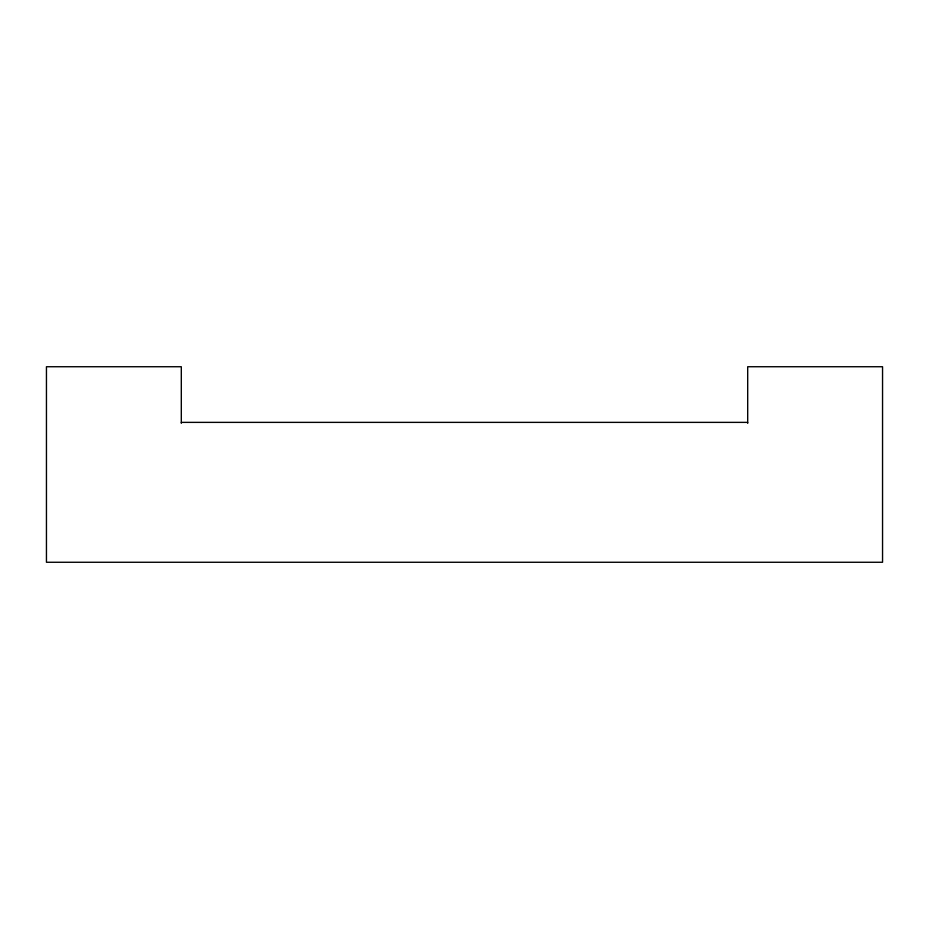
<?xml version="1.0" encoding="UTF-8"?>
<svg xmlns="http://www.w3.org/2000/svg" width="929" height="929" viewBox="0 0 929 929"><rect width="100%" height="100%" fill="white"/><g stroke="black" fill="none" stroke-linecap="round" stroke-linejoin="round"><path stroke-width="1.39" d="M181.306 422.37L747.694 422.37M747.694 423.322L747.694 366.734L882.55 366.734L882.55 562.266L46.45 562.266L46.45 366.734L181.306 366.734L181.306 423.322"/></g></svg>
